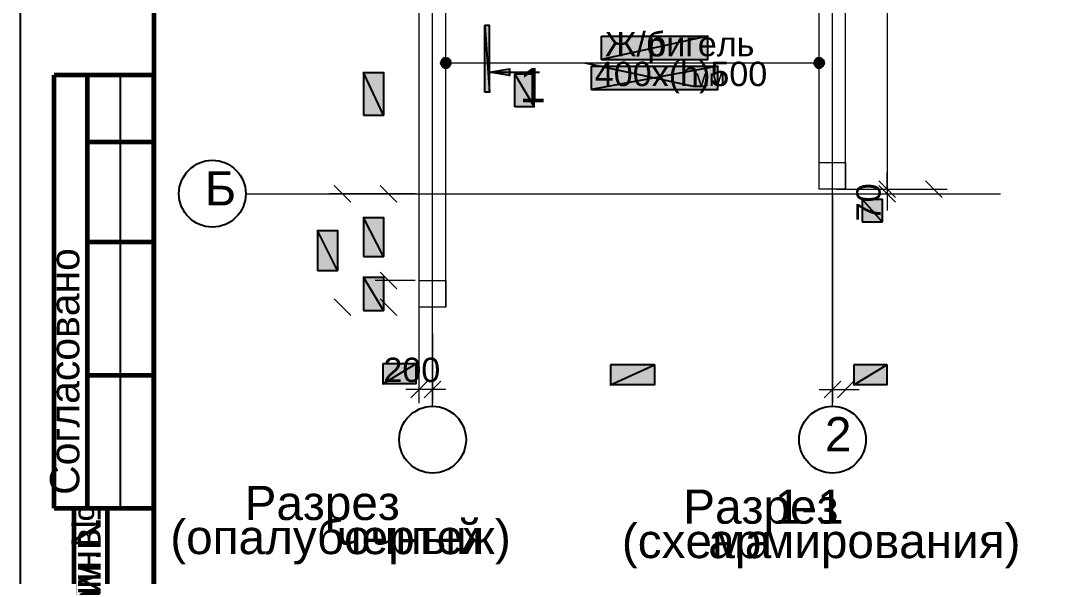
# Model space of a CAD drawing. Extents: x 8 to 21351, y 0 to 420.
# Drawn here: x 14512.6 to 14667.4, y 79.9 to 163.3 of the extents above; entities that cross this region are included whole.
import ezdxf

# ---------------------------------------------------------------- set-up
doc = ezdxf.new("R2010")
doc.units = 0
doc.linetypes.add('TEYPDFCAD_CENTER', pattern=[20, 12, -3, 2, -3])
for name, color, linetype in [('PDF_ВЫНОСКИ', 7, 'Continuous'), ('PDF_ОСИ', 7, 'Continuous'), ('TEY_REVIEW_AXIS', 7, 'Continuous'), ('TEY_REVIEW_LEADER', 7, 'Continuous')]:
    doc.layers.add(name, color=color, linetype=linetype)
doc.styles.add('TEYPDFCAD_TEXT', font='arial.ttf')
doc.dimstyles.new('TEYPDFCAD_SCALE_1', dxfattribs={"dimtxt": 2.5, "dimasz": 2.5, "dimexe": 1.25, "dimexo": 0.75, "dimtad": 1, "dimdsep": 46, "dimtxsty": 'Standard', "dimcen": 0.09, "dimadec": 0, "dimazin": 0, "dimtfac": 1, "dimtofl": 0, "dimtmove": 0, "dimatfit": 3, "dimfxl": 1, "dimarcsym": 0})

# ---------------------------------------------------------------- blocks, each defined once
blk = doc.blocks.new('TEY_AXIS')
at = {"layer": 'PDF_ОСИ', "linetype": 'TEYPDFCAD_CENTER', "lineweight": 9}
blk.add_line((0, 0), (1, 0), dxfattribs=at)

msp = doc.modelspace()

# ---------------------------------------------------------------- hatches: boundary and pattern name
h = msp.add_hatch(color=7)
h.paths.add_polyline_path([(14582.22, 152.53), (14582.22, 162.54), (14582.91, 152.53)])
h.paths.add_polyline_path([(14582.22, 162.54), (14582.91, 152.53), (14582.91, 162.54)])
at = {"true_color": 0xffffff}
h = msp.add_hatch(color=0, dxfattribs=at)
h.paths.add_polyline_path([(14599.74, 160.93), (14615.7, 160.93), (14599.74, 157.44)])
h.paths.add_polyline_path([(14615.7, 160.93), (14599.74, 157.44), (14615.7, 157.44)])
h = msp.add_hatch(color=7)
h.paths.add_polyline_path([(14575.67, 157.16), (14575.63, 156.93), (14576.37, 156.93)])
h.paths.add_polyline_path([(14575.63, 156.93), (14576.37, 156.93), (14575.67, 156.7)])
h.paths.add_polyline_path([(14576.37, 156.93), (14575.67, 156.7), (14575.78, 156.49)])
h = msp.add_hatch(color=7)
h.paths.add_polyline_path([(14576.14, 157.65), (14575.93, 157.54), (14576.37, 156.93)])
h.paths.add_polyline_path([(14575.93, 157.54), (14576.37, 156.93), (14575.78, 157.37)])
h.paths.add_polyline_path([(14576.37, 156.93), (14575.78, 157.37), (14575.67, 157.16)])
h = msp.add_hatch(color=7)
h.paths.add_polyline_path([(14575.78, 156.49), (14575.93, 156.32), (14576.37, 156.93)])
h.paths.add_polyline_path([(14575.93, 156.32), (14576.37, 156.93), (14576.14, 156.21)])
h.paths.add_polyline_path([(14576.37, 156.93), (14576.14, 156.21), (14576.37, 156.19)])
h = msp.add_hatch(color=7)
h.paths.add_polyline_path([(14576.82, 157.54), (14576.61, 157.65), (14576.37, 156.93)])
h.paths.add_polyline_path([(14576.61, 157.65), (14576.37, 156.93), (14576.37, 157.67)])
h.paths.add_polyline_path([(14576.37, 156.93), (14576.37, 157.67), (14576.14, 157.65)])
h = msp.add_hatch(color=7)
h.paths.add_polyline_path([(14577.14, 156.93), (14577.09, 157.16), (14576.37, 156.93)])
h.paths.add_polyline_path([(14577.09, 157.16), (14576.37, 156.93), (14576.99, 157.37)])
h.paths.add_polyline_path([(14576.37, 156.93), (14576.99, 157.37), (14576.82, 157.54)])
h = msp.add_hatch(color=7)
h.paths.add_polyline_path([(14576.37, 156.19), (14576.61, 156.21), (14576.37, 156.93)])
h.paths.add_polyline_path([(14576.61, 156.21), (14576.37, 156.93), (14576.82, 156.32)])
h.paths.add_polyline_path([(14576.37, 156.93), (14576.82, 156.32), (14576.99, 156.49)])
h = msp.add_hatch(color=7)
h.paths.add_polyline_path([(14576.99, 156.49), (14577.09, 156.7), (14576.37, 156.93)])
h.paths.add_polyline_path([(14577.09, 156.7), (14576.37, 156.93), (14577.14, 156.93)])
h = msp.add_hatch(color=0, dxfattribs=at)
h.paths.add_polyline_path([(14598.22, 156.42), (14617.2, 156.42), (14598.22, 152.93)])
h.paths.add_polyline_path([(14617.2, 156.42), (14598.22, 152.93), (14617.2, 152.93)])
h = msp.add_hatch(color=7)
h.paths.add_polyline_path([(14631.68, 157.16), (14631.64, 156.93), (14632.38, 156.93)])
h.paths.add_polyline_path([(14631.64, 156.93), (14632.38, 156.93), (14631.68, 156.7)])
h.paths.add_polyline_path([(14632.38, 156.93), (14631.68, 156.7), (14631.79, 156.49)])
h = msp.add_hatch(color=7)
h.paths.add_polyline_path([(14632.15, 157.65), (14631.94, 157.54), (14632.38, 156.93)])
h.paths.add_polyline_path([(14631.94, 157.54), (14632.38, 156.93), (14631.79, 157.37)])
h.paths.add_polyline_path([(14632.38, 156.93), (14631.79, 157.37), (14631.68, 157.16)])
h = msp.add_hatch(color=7)
h.paths.add_polyline_path([(14631.79, 156.49), (14631.94, 156.32), (14632.38, 156.93)])
h.paths.add_polyline_path([(14631.94, 156.32), (14632.38, 156.93), (14632.15, 156.21)])
h.paths.add_polyline_path([(14632.38, 156.93), (14632.15, 156.21), (14632.38, 156.19)])
h = msp.add_hatch(color=7)
h.paths.add_polyline_path([(14632.82, 157.54), (14632.61, 157.65), (14632.38, 156.93)])
h.paths.add_polyline_path([(14632.61, 157.65), (14632.38, 156.93), (14632.38, 157.67)])
h.paths.add_polyline_path([(14632.38, 156.93), (14632.38, 157.67), (14632.15, 157.65)])
h = msp.add_hatch(color=7)
h.paths.add_polyline_path([(14633.14, 156.93), (14633.1, 157.16), (14632.38, 156.93)])
h.paths.add_polyline_path([(14633.1, 157.16), (14632.38, 156.93), (14632.99, 157.37)])
h.paths.add_polyline_path([(14632.38, 156.93), (14632.99, 157.37), (14632.82, 157.54)])
h = msp.add_hatch(color=7)
h.paths.add_polyline_path([(14632.38, 156.19), (14632.61, 156.21), (14632.38, 156.93)])
h.paths.add_polyline_path([(14632.61, 156.21), (14632.38, 156.93), (14632.82, 156.32)])
h.paths.add_polyline_path([(14632.38, 156.93), (14632.82, 156.32), (14632.99, 156.49)])
h = msp.add_hatch(color=7)
h.paths.add_polyline_path([(14632.99, 156.49), (14633.1, 156.7), (14632.38, 156.93)])
h.paths.add_polyline_path([(14633.1, 156.7), (14632.38, 156.93), (14633.14, 156.93)])
h = msp.add_hatch(color=0, dxfattribs=at)
h.paths.add_polyline_path([(14564.01, 149.08), (14567.02, 149.08), (14564.01, 155.49)])
h.paths.add_polyline_path([(14567.02, 149.08), (14564.01, 155.49), (14567.02, 155.49)])
msp.add_hatch(color=7).paths.add_polyline_path([(14582.91, 155.53), (14585.92, 156.04), (14585.92, 155.02)])
h = msp.add_hatch(color=0, dxfattribs=at)
h.paths.add_polyline_path([(14586.72, 150.33), (14586.72, 155.24), (14589.62, 150.33)])
h.paths.add_polyline_path([(14586.72, 155.24), (14589.62, 150.33), (14589.62, 155.24)])
h = msp.add_hatch(color=0, dxfattribs=at)
h.paths.add_polyline_path([(14638.88, 133.1), (14641.88, 133.1), (14638.88, 136.46)])
h.paths.add_polyline_path([(14641.88, 133.1), (14638.88, 136.46), (14641.88, 136.46)])
h = msp.add_hatch(color=0, dxfattribs=at)
h.paths.add_polyline_path([(14564.01, 127.85), (14567.02, 127.85), (14564.01, 133.71)])
h.paths.add_polyline_path([(14567.02, 127.85), (14564.01, 133.71), (14567.02, 133.71)])
h = msp.add_hatch(color=0, dxfattribs=at)
h.paths.add_polyline_path([(14557.11, 125.75), (14560.12, 125.75), (14557.11, 131.8)])
h.paths.add_polyline_path([(14560.12, 125.75), (14557.11, 131.8), (14560.12, 131.8)])
h = msp.add_hatch(color=0, dxfattribs=at)
h.paths.add_polyline_path([(14564.01, 119.78), (14567.02, 119.78), (14564.01, 124.76)])
h.paths.add_polyline_path([(14567.02, 119.78), (14564.01, 124.76), (14567.02, 124.76)])
h = msp.add_hatch(color=0, dxfattribs=at)
h.paths.add_polyline_path([(14566.93, 111.78), (14566.93, 108.78), (14571.89, 111.78)])
h.paths.add_polyline_path([(14566.93, 108.78), (14571.89, 111.78), (14571.89, 108.78)])
h = msp.add_hatch(color=0, dxfattribs=at)
h.paths.add_polyline_path([(14601.1, 111.63), (14601.1, 108.63), (14607.68, 111.63)])
h.paths.add_polyline_path([(14601.1, 108.63), (14607.68, 111.63), (14607.68, 108.63)])
h = msp.add_hatch(color=0, dxfattribs=at)
h.paths.add_polyline_path([(14637.59, 111.63), (14637.59, 108.63), (14642.56, 111.63)])
h.paths.add_polyline_path([(14637.59, 108.63), (14642.56, 111.63), (14642.56, 108.63)])

# ---------------------------------------------------------------- linework, layer by layer
at = {"color": 0, "lineweight": 0, "true_color": 0xffffff}
for p, q in [((14599.74, 157.44), (14615.7, 157.44)), ((14589.62, 150.33), (14589.62, 155.24)), ((14598.22, 152.93), (14617.2, 152.93))]:
    msp.add_line(p, q, dxfattribs=at)
at = {"color": 7, "lineweight": 25}
msp.add_line((14582.91, 155.53), (14590.43, 155.53), dxfattribs=at)
at = {"lineweight": 60}
for p, q in [((14522.57, 145.1), (14532.56, 145.1)), ((14522.57, 130.09), (14532.56, 130.09)), ((14522.57, 110.09), (14532.56, 110.09))]:
    msp.add_line(p, q, dxfattribs=at)
at = {"color": 7, "lineweight": 5}
for p, q in [((14642.62, 137.99), (14642.62, 140.48)), ((14559.63, 138.54), (14562.13, 136.04)), ((14562.13, 136.04), (14559.63, 138.54)), ((14569.01, 136.04), (14566.51, 138.54)), ((14566.51, 138.54), (14569.01, 136.04)), ((14635, 137.99), (14644.64, 137.99)), ((14641.38, 139.23), (14643.87, 136.74)), ((14641.38, 139.23), (14643.87, 136.74)), ((14643.87, 136.04), (14641.38, 138.54)), ((14642.62, 137.99), (14642.62, 137.29)), ((14648.36, 139.23), (14650.86, 136.74)), ((14565.47, 137.29), (14558.87, 137.29)), ((14635, 137.29), (14644.64, 137.29)), ((14642.62, 137.29), (14642.62, 134.79)), ((14566.51, 125.52), (14569.01, 123.02)), ((14569.01, 123.02), (14566.51, 125.52)), ((14571.76, 124.27), (14565.77, 124.27)), ((14559.63, 121.52), (14562.13, 119.02)), ((14566.51, 121.52), (14569.01, 119.02)), ((14573.62, 109.14), (14571.12, 106.64)), ((14575.63, 109.14), (14573.13, 106.64)), ((14573.13, 106.64), (14575.63, 109.14)), ((14574.38, 108.5), (14574.38, 109.88)), ((14633.14, 106.64), (14635.64, 109.14)), ((14635.64, 109.14), (14633.14, 106.64)), ((14634.39, 108.5), (14634.39, 109.88)), ((14635.13, 106.64), (14637.63, 109.14)), ((14576.37, 107.89), (14570.38, 107.89)), ((14632.38, 107.89), (14638.39, 107.89))]:
    msp.add_line(p, q, dxfattribs=at)
at = {"color": 7}
for points in [[(14582.22, 152.53), (14582.22, 162.54), (14582.91, 152.53)], [(14582.22, 162.54), (14582.91, 152.53), (14582.91, 162.54)], [(14575.67, 157.16), (14575.63, 156.93), (14576.37, 156.93)], [(14575.63, 156.93), (14576.37, 156.93), (14575.67, 156.7)], [(14576.37, 156.93), (14575.78, 157.37), (14575.67, 157.16)], [(14576.37, 156.93), (14575.67, 156.7), (14575.78, 156.49)], [(14575.93, 157.54), (14576.37, 156.93), (14575.78, 157.37)], [(14575.78, 156.49), (14575.93, 156.32), (14576.37, 156.93)], [(14576.14, 157.65), (14575.93, 157.54), (14576.37, 156.93)], [(14575.93, 156.32), (14576.37, 156.93), (14576.14, 156.21)], [(14576.37, 156.93), (14576.37, 157.67), (14576.14, 157.65)], [(14576.37, 156.93), (14576.14, 156.21), (14576.37, 156.19)], [(14576.61, 157.65), (14576.37, 156.93), (14576.37, 157.67)], [(14576.82, 157.54), (14576.61, 157.65), (14576.37, 156.93)], [(14576.37, 156.93), (14576.99, 157.37), (14576.82, 157.54)], [(14577.09, 157.16), (14576.37, 156.93), (14576.99, 157.37)], [(14577.14, 156.93), (14577.09, 157.16), (14576.37, 156.93)], [(14576.37, 156.19), (14576.61, 156.21), (14576.37, 156.93)], [(14576.61, 156.21), (14576.37, 156.93), (14576.82, 156.32)], [(14576.37, 156.93), (14576.82, 156.32), (14576.99, 156.49)], [(14576.99, 156.49), (14577.09, 156.7), (14576.37, 156.93)], [(14577.09, 156.7), (14576.37, 156.93), (14577.14, 156.93)], [(14631.68, 157.16), (14631.64, 156.93), (14632.38, 156.93)], [(14631.64, 156.93), (14632.38, 156.93), (14631.68, 156.7)], [(14632.38, 156.93), (14631.79, 157.37), (14631.68, 157.16)], [(14632.38, 156.93), (14631.68, 156.7), (14631.79, 156.49)], [(14631.94, 157.54), (14632.38, 156.93), (14631.79, 157.37)], [(14631.79, 156.49), (14631.94, 156.32), (14632.38, 156.93)], [(14632.15, 157.65), (14631.94, 157.54), (14632.38, 156.93)], [(14631.94, 156.32), (14632.38, 156.93), (14632.15, 156.21)], [(14632.38, 156.93), (14632.38, 157.67), (14632.15, 157.65)], [(14632.38, 156.93), (14632.15, 156.21), (14632.38, 156.19)], [(14632.61, 157.65), (14632.38, 156.93), (14632.38, 157.67)], [(14632.82, 157.54), (14632.61, 157.65), (14632.38, 156.93)], [(14632.38, 156.93), (14632.99, 157.37), (14632.82, 157.54)], [(14633.1, 157.16), (14632.38, 156.93), (14632.99, 157.37)], [(14633.14, 156.93), (14633.1, 157.16), (14632.38, 156.93)], [(14632.38, 156.19), (14632.61, 156.21), (14632.38, 156.93)], [(14632.61, 156.21), (14632.38, 156.93), (14632.82, 156.32)], [(14632.38, 156.93), (14632.82, 156.32), (14632.99, 156.49)], [(14632.99, 156.49), (14633.1, 156.7), (14632.38, 156.93)], [(14633.1, 156.7), (14632.38, 156.93), (14633.14, 156.93)], [(14582.91, 155.53), (14585.92, 156.04), (14585.92, 155.02)]]:
    msp.add_lwpolyline(points, close=True, dxfattribs=at)
at = {"color": 0, "true_color": 0xffffff}
for points in [[(14599.74, 160.93), (14615.7, 160.93), (14599.74, 157.44)], [(14615.7, 160.93), (14599.74, 157.44), (14615.7, 157.44)], [(14598.22, 156.42), (14617.2, 156.42), (14598.22, 152.93)], [(14617.2, 156.42), (14598.22, 152.93), (14617.2, 152.93)], [(14564.01, 149.08), (14567.02, 149.08), (14564.01, 155.49)], [(14567.02, 149.08), (14564.01, 155.49), (14567.02, 155.49)], [(14586.72, 150.33), (14586.72, 155.24), (14589.62, 150.33)], [(14586.72, 155.24), (14589.62, 150.33), (14589.62, 155.24)], [(14638.88, 133.1), (14641.88, 133.1), (14638.88, 136.46)], [(14641.88, 133.1), (14638.88, 136.46), (14641.88, 136.46)], [(14564.01, 127.85), (14567.02, 127.85), (14564.01, 133.71)], [(14567.02, 127.85), (14564.01, 133.71), (14567.02, 133.71)], [(14557.11, 125.75), (14560.12, 125.75), (14557.11, 131.8)], [(14560.12, 125.75), (14557.11, 131.8), (14560.12, 131.8)], [(14564.01, 119.78), (14567.02, 119.78), (14564.01, 124.76)], [(14567.02, 119.78), (14564.01, 124.76), (14567.02, 124.76)], [(14566.93, 111.78), (14566.93, 108.78), (14571.89, 111.78)], [(14566.93, 108.78), (14571.89, 111.78), (14571.89, 108.78)], [(14601.1, 111.63), (14601.1, 108.63), (14607.68, 111.63)], [(14601.1, 108.63), (14607.68, 111.63), (14607.68, 108.63)], [(14637.59, 111.63), (14637.59, 108.63), (14642.56, 111.63)], [(14637.59, 108.63), (14642.56, 111.63), (14642.56, 108.63)]]:
    msp.add_lwpolyline(points, close=True, dxfattribs=at)
at = {"lineweight": 13}
for points in [[(14632.38, 141.99), (14636.38, 141.99), (14636.38, 137.99), (14632.38, 137.99)], [(14572.37, 124.27), (14576.37, 124.27), (14576.37, 120.27), (14572.37, 120.27)]]:
    msp.add_lwpolyline(points, close=True, dxfattribs=at)
at = {"lineweight": 25}
for centre in [(14541.33, 137.3), (14574.39, 100.38), (14634.4, 100.38)]:
    msp.add_circle(centre, 5.01, dxfattribs=at)
at = {"layer": 'TEY_REVIEW_AXIS', "lineweight": 25}
for p, q in [((14512.56, 0.11), (14512.56, 296.97)), ((14527.56, 90.11), (14527.56, 155.09))]:
    msp.add_line(p, q, dxfattribs=at)
at = {"layer": 'TEY_REVIEW_AXIS', "color": 7, "lineweight": 5}
for p, q in [((14642.62, 199.28), (14642.62, 135.97)), ((14634.39, 137.35), (14634.39, 105.88))]:
    msp.add_line(p, q, dxfattribs=at)
at = {"layer": 'TEY_REVIEW_AXIS', "lineweight": 60}
for p, q in [((14517.57, 90.11), (14517.57, 155.09)), ((14522.57, 90.11), (14522.57, 155.09)), ((14532.56, 5.1), (14532.56, 155.09)), ((14520.56, 90.11), (14520.56, 5.1)), ((14525.57, 5.1), (14525.57, 90.11))]:
    msp.add_line(p, q, dxfattribs=at)
msp.add_lwpolyline([(14532.56, 5.1), (14927.55, 5.1), (14927.55, 292.1), (14532.56, 292.1)], close=True, dxfattribs=at)
at = {"layer": 'TEY_REVIEW_LEADER', "lineweight": 60}
for p, q in [((14532.56, 155.09), (14517.57, 155.09)), ((14517.57, 90.11), (14532.56, 90.11))]:
    msp.add_line(p, q, dxfattribs=at)
at = {"layer": 'TEY_REVIEW_LEADER', "color": 7, "lineweight": 5}
for p, q in [((14637.02, 137.99), (14644.64, 137.99)), ((14637.02, 137.99), (14651.6, 137.99)), ((14571.76, 137.29), (14558.87, 137.29)), ((14571.76, 137.29), (14565.77, 137.29)), ((14574.38, 116.33), (14574.38, 105.88))]:
    msp.add_line(p, q, dxfattribs=at)

# ---------------------------------------------------------------- block references
at = {"layer": 'PDF_ОСИ', "rotation": 90}
for p, xscale in [((14572.37, 105.88), 165.5233333333333), ((14576.37, 120.27), 151.1088333333333), ((14632.38, 137.99), 133.4135), ((14636.38, 137.99), 133.3923333333333), ((14574.38, 105.39), 164.9518333333333), ((14634.39, 105.39), 164.9518333333333)]:
    msp.add_blockref('TEY_AXIS', p, dxfattribs=dict(at, xscale=xscale))
at = {"layer": 'PDF_ОСИ'}
for p, xscale in [((14576.37, 156.93), 56.769), ((14546.34, 137.29), 113.284)]:
    msp.add_blockref('TEY_AXIS', p, dxfattribs=dict(at, xscale=xscale))

# ---------------------------------------------------------------- texts
at = {"color": 7, "style": 'TEYPDFCAD_TEXT'}
for s, height, p in [('Ж/б', 3.662, (14600.25, 157.92)), ('ригель', 3.662, (14606.62, 157.92)), ('400х(h)500', 3.662, (14598.73, 153.44)), ('2', 5.13, (14633.27, 98.64)), ('Разрез', 5.126, (14546.17, 88.33)), ('Разрез', 5.126, (14612, 87.78)), ('1-1', 5.126, (14625.73, 87.78)), ('(схема', 5.126, (14602.79, 82.61)), ('армирования)', 5.1259, (14615.77, 82.61))]:
    msp.add_text(s, height=height, dxfattribs=at).set_placement(p)
for s, height, p in [('№', 4.39, (14524.56, 84.12)), ('инв.', 4.392, (14524.56, 77.04))]:
    msp.add_text(s, height=height, rotation=90, dxfattribs=at).set_placement(p)
at = {"layer": 'PDF_ВЫНОСКИ', "style": 'TEYPDFCAD_TEXT'}
msp.add_text('мм', height=2.5, dxfattribs=at).set_placement((14613.5, 153.44))
at = {"layer": 'TEY_REVIEW_LEADER', "color": 7, "style": 'TEYPDFCAD_TEXT'}
for s, height, p in [('1', 5.13, (14587.42, 151.02)), ('Б', 5.13, (14540.2, 135.53)), ('200', 3.662, (14567, 109.03)), ('(опалубочный', 5.1259, (14535.01, 83.21)), ('чертеж)', 5.126, (14560, 83.21))]:
    msp.add_text(s, height=height, dxfattribs=at).set_placement(p)
for s, height, p in [('70', 3.662, (14641.63, 133.16)), ('Согласовано', 4.3921, (14521.36, 92.1)), ('Взам.', 4.392, (14524.56, 67.67))]:
    msp.add_text(s, height=height, rotation=90, dxfattribs=at).set_placement(p)

# ---------------------------------------------------------------- leaders
at = {"layer": 'PDF_ВЫНОСКИ', "lineweight": 9, "annotation_type": 0, "has_hookline": 1, "hookline_direction": 0}
msp.add_leader([(14597.22, 156.93), (14613.5, 153.44)], dimstyle='TEYPDFCAD_SCALE_1', dxfattribs=at)

doc.saveas('drawing.dxf')
